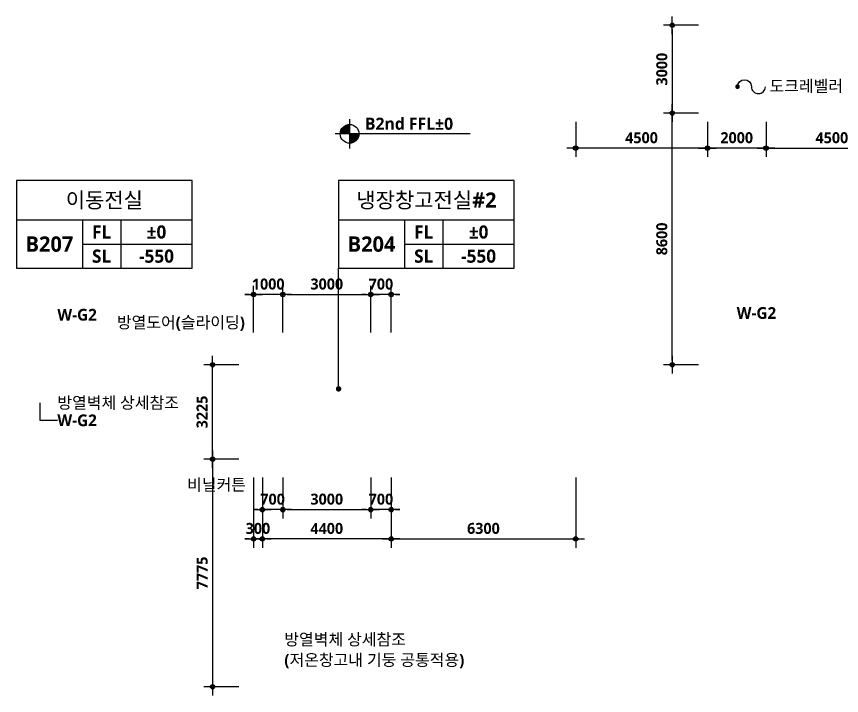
# Model space of a CAD drawing. Header units: millimetres. Extents: x -63924 to 190228206, y 0 to 456875599.
# Drawn here: x 109534 to 137708, y 49550 to 72750 of the extents above; entities that cross this region are included whole.
import ezdxf
from ezdxf.enums import TextEntityAlignment as Align

# ---------------------------------------------------------------- set-up
doc = ezdxf.new("R2010")
doc.units = ezdxf.units.MM
doc.header["$LTSCALE"] = 150
doc.header["$MEASUREMENT"] = 0
doc.header["$PDSIZE"] = -10
doc.layers.get('0').update_dxf_attribs({"linetype": 'CONTINUOUS'})
doc.layers.get('Defpoints').update_dxf_attribs({"color": 153, "linetype": 'CONTINUOUS'})
for name, color, linetype in [('A-ANNO-DIM', 4, 'CONTINUOUS'), ('A-ANNO-GRA1', 7, 'CONTINUOUS'), ('A-ANNO-LEAD', 4, 'CONTINUOUS'), ('A-ANNO-PONT', 7, 'CONTINUOUS'), ('A-ANNO-TEXT1', 7, 'CONTINUOUS'), ('A-ANNO-TEXT2', 3, 'CONTINUOUS')]:
    doc.layers.add(name, color=color, linetype=linetype)
doc.styles.add('2020음성 1차', font='')
doc.styles.add('SH_나눔', font='')
doc.styles.add('SH_대대리576', font='')
doc.styles.get('2020음성 1차').set_extended_font_data('NanumGothic', bold=True)
doc.styles.get('SH_나눔').set_extended_font_data('NanumGothic', bold=True)
doc.styles.get('SH_대대리576').set_extended_font_data('NanumGothic', bold=True)
doc.dimstyles.new('SHP300내부', dxfattribs={"dimscale": 150, "dimtxt": 2.5, "dimasz": 1, "dimexe": 2, "dimexo": 2, "dimgap": 1, "dimtad": 1, "dimdec": 0, "dimzin": 0, "dimdsep": 46, "dimtxsty": 'SH_대대리576', "dimblk": 'DIMDOT', "dimcen": 0.09, "dimclrd": 256, "dimclre": 256, "dimclrt": 3, "dimadec": 0, "dimazin": 1, "dimtfac": 1, "dimtdec": 0, "dimtix": 1, "dimtmove": 2, "dimatfit": 0, "dimldrblk": 'DIMDOT', "dimfxl": 1, "dimtolj": 1, "dimtzin": 0, "dimlwd": -1, "dimlwe": -1, "dimarcsym": 0})

# ---------------------------------------------------------------- blocks, each defined once
blk = doc.blocks.new('DIMDOT')
at = {"color": 0}
blk.add_line((-2, 0), (2, 0), dxfattribs=at)
for radius in [0.5, 0.25]:
    blk.add_circle((0, 0), radius, dxfattribs=at)
blk = doc.blocks.new('*D169')
at = {"layer": 'A-ANNO-DIM', "transparency": 16777216}
for p, q in [((133130, 69150), (133130, 67950)), ((135130, 69150), (135130, 67950)), ((134980, 68250), (133280, 68250))]:
    blk.add_line(p, q, dxfattribs=at)
at = {"layer": 'Defpoints', "color": 0, "transparency": 16777216}
for p in [(133130, 69450), (135130, 69450), (133130, 68250)]:
    blk.add_point(p, dxfattribs=at)
at = {"layer": 'A-ANNO-DIM', "linetype": 'ByBlock', "transparency": 16777216, "xscale": 150, "yscale": 150, "zscale": 150, "rotation": 180}
blk.add_blockref('DIMDOT', (133130, 68250), dxfattribs=at)
at = {"layer": 'A-ANNO-DIM', "linetype": 'ByBlock', "transparency": 16777216, "xscale": 150, "yscale": 150, "zscale": 150}
blk.add_blockref('DIMDOT', (135130, 68250), dxfattribs=at)
at = {"layer": 'A-ANNO-DIM', "color": 3, "transparency": 16777216, "insert": (134130, 68606), "char_height": 375, "attachment_point": 5, "style": 'SH_대대리576'}
blk.add_mtext('\\A1;2000', dxfattribs=at)
blk = doc.blocks.new('*D170')
at = {"layer": 'A-ANNO-DIM', "transparency": 16777216}
for p, q in [((135130, 69150), (135130, 67950)), ((139630, 69150), (139630, 67950)), ((135280, 68250), (139480, 68250))]:
    blk.add_line(p, q, dxfattribs=at)
at = {"layer": 'Defpoints', "color": 0, "transparency": 16777216}
for p in [(135130, 69450), (139630, 69450), (139630, 68250)]:
    blk.add_point(p, dxfattribs=at)
at = {"layer": 'A-ANNO-DIM', "linetype": 'ByBlock', "transparency": 16777216, "xscale": 150, "yscale": 150, "zscale": 150, "rotation": 180}
blk.add_blockref('DIMDOT', (135130, 68250), dxfattribs=at)
at = {"layer": 'A-ANNO-DIM', "linetype": 'ByBlock', "transparency": 16777216, "xscale": 150, "yscale": 150, "zscale": 150}
blk.add_blockref('DIMDOT', (139630, 68250), dxfattribs=at)
at = {"layer": 'A-ANNO-DIM', "color": 3, "transparency": 16777216, "insert": (137380, 68606), "char_height": 375, "attachment_point": 5, "style": 'SH_대대리576'}
blk.add_mtext('\\A1;4500', dxfattribs=at)
blk = doc.blocks.new('*D171')
at = {"layer": 'A-ANNO-DIM', "transparency": 16777216}
for p, q in [((132830, 72450), (131630, 72450)), ((131930, 72300), (131930, 69600)), ((132830, 69450), (131630, 69450))]:
    blk.add_line(p, q, dxfattribs=at)
at = {"layer": 'Defpoints', "color": 0, "transparency": 16777216}
for p in [(133130, 72450), (131930, 69450), (133130, 69450)]:
    blk.add_point(p, dxfattribs=at)
at = {"layer": 'A-ANNO-DIM', "linetype": 'ByBlock', "transparency": 16777216, "xscale": 150, "yscale": 150, "zscale": 150}
for p, rotation in [((131930, 72450), 90), ((131930, 69450), 270)]:
    blk.add_blockref('DIMDOT', p, dxfattribs=dict(at, rotation=rotation))
at = {"layer": 'A-ANNO-DIM', "color": 3, "transparency": 16777216, "insert": (131573, 70950), "char_height": 375, "attachment_point": 5, "rotation": 90, "style": 'SH_대대리576'}
blk.add_mtext('\\A1;3000', dxfattribs=at)
blk = doc.blocks.new('*D172')
at = {"layer": 'A-ANNO-DIM', "transparency": 16777216}
for p, q in [((128630, 69150), (128630, 67950)), ((133130, 69150), (133130, 67950)), ((132980, 68250), (128780, 68250))]:
    blk.add_line(p, q, dxfattribs=at)
at = {"layer": 'Defpoints', "color": 0, "transparency": 16777216}
for p in [(128630, 69450), (133130, 69450), (128630, 68250)]:
    blk.add_point(p, dxfattribs=at)
at = {"layer": 'A-ANNO-DIM', "linetype": 'ByBlock', "transparency": 16777216, "xscale": 150, "yscale": 150, "zscale": 150, "rotation": 180}
blk.add_blockref('DIMDOT', (128630, 68250), dxfattribs=at)
at = {"layer": 'A-ANNO-DIM', "linetype": 'ByBlock', "transparency": 16777216, "xscale": 150, "yscale": 150, "zscale": 150}
blk.add_blockref('DIMDOT', (133130, 68250), dxfattribs=at)
at = {"layer": 'A-ANNO-DIM', "color": 3, "transparency": 16777216, "insert": (130880, 68606), "char_height": 375, "attachment_point": 5, "style": 'SH_대대리576'}
blk.add_mtext('\\A1;4500', dxfattribs=at)
blk = doc.blocks.new('*D173')
at = {"layer": 'A-ANNO-DIM', "transparency": 16777216}
for p, q in [((132830, 69450), (131630, 69450)), ((131930, 61000), (131930, 69300)), ((132830, 60850), (131630, 60850))]:
    blk.add_line(p, q, dxfattribs=at)
at = {"layer": 'Defpoints', "color": 0, "transparency": 16777216}
for p in [(131930, 69450), (133130, 69450), (133130, 60850)]:
    blk.add_point(p, dxfattribs=at)
at = {"layer": 'A-ANNO-DIM', "linetype": 'ByBlock', "transparency": 16777216, "xscale": 150, "yscale": 150, "zscale": 150}
for p, rotation in [((131930, 69450), 90), ((131930, 60850), 270)]:
    blk.add_blockref('DIMDOT', p, dxfattribs=dict(at, rotation=rotation))
at = {"layer": 'A-ANNO-DIM', "color": 3, "transparency": 16777216, "insert": (131573, 65150), "char_height": 375, "attachment_point": 5, "rotation": 90, "style": 'SH_대대리576'}
blk.add_mtext('\\A1;8600', dxfattribs=at)
blk = doc.blocks.new('*D466')
at = {"layer": 'A-ANNO-DIM', "transparency": 16777216}
for p, q in [((117930, 57000), (117930, 54600)), ((122330, 57000), (122330, 54600)), ((122180, 54900), (118080, 54900))]:
    blk.add_line(p, q, dxfattribs=at)
at = {"layer": 'Defpoints', "color": 0, "transparency": 16777216}
for p in [(117930, 57300), (122330, 57300), (117930, 54900)]:
    blk.add_point(p, dxfattribs=at)
at = {"layer": 'A-ANNO-DIM', "linetype": 'ByBlock', "transparency": 16777216, "xscale": 150, "yscale": 150, "zscale": 150, "rotation": 180}
blk.add_blockref('DIMDOT', (117930, 54900), dxfattribs=at)
at = {"layer": 'A-ANNO-DIM', "linetype": 'ByBlock', "transparency": 16777216, "xscale": 150, "yscale": 150, "zscale": 150}
blk.add_blockref('DIMDOT', (122330, 54900), dxfattribs=at)
at = {"layer": 'A-ANNO-DIM', "color": 3, "transparency": 16777216, "insert": (120130, 55256), "char_height": 375, "attachment_point": 5, "style": '2020음성 1차'}
blk.add_mtext('\\A1;4400', dxfattribs=at)
blk = doc.blocks.new('*D467')
at = {"layer": 'A-ANNO-DIM', "transparency": 16777216}
for p, q in [((117930, 57000), (117930, 55600)), ((118630, 57000), (118630, 55600)), ((117780, 55900), (117630, 55900)), ((118630, 55900), (117930, 55900)), ((118780, 55900), (118930, 55900))]:
    blk.add_line(p, q, dxfattribs=at)
at = {"layer": 'Defpoints', "color": 0, "transparency": 16777216}
for p in [(117930, 57300), (118630, 57300), (117930, 55900)]:
    blk.add_point(p, dxfattribs=at)
at = {"layer": 'A-ANNO-DIM', "linetype": 'ByBlock', "transparency": 16777216, "xscale": 150, "yscale": 150, "zscale": 150}
blk.add_blockref('DIMDOT', (117930, 55900), dxfattribs=at)
at = {"layer": 'A-ANNO-DIM', "linetype": 'ByBlock', "transparency": 16777216, "xscale": 150, "yscale": 150, "zscale": 150, "rotation": 180}
blk.add_blockref('DIMDOT', (118630, 55900), dxfattribs=at)
at = {"layer": 'A-ANNO-DIM', "color": 3, "transparency": 16777216, "insert": (118280, 56256), "char_height": 375, "attachment_point": 5, "style": '2020음성 1차'}
blk.add_mtext('\\A1;700', dxfattribs=at)
blk = doc.blocks.new('*D468')
at = {"layer": 'A-ANNO-DIM', "transparency": 16777216}
for p, q in [((118630, 57000), (118630, 55600)), ((121630, 57000), (121630, 55600)), ((118780, 55900), (121480, 55900))]:
    blk.add_line(p, q, dxfattribs=at)
at = {"layer": 'Defpoints', "color": 0, "transparency": 16777216}
for p in [(118630, 57300), (121630, 57300), (121630, 55900)]:
    blk.add_point(p, dxfattribs=at)
at = {"layer": 'A-ANNO-DIM', "linetype": 'ByBlock', "transparency": 16777216, "xscale": 150, "yscale": 150, "zscale": 150, "rotation": 180}
blk.add_blockref('DIMDOT', (118630, 55900), dxfattribs=at)
at = {"layer": 'A-ANNO-DIM', "linetype": 'ByBlock', "transparency": 16777216, "xscale": 150, "yscale": 150, "zscale": 150}
blk.add_blockref('DIMDOT', (121630, 55900), dxfattribs=at)
at = {"layer": 'A-ANNO-DIM', "color": 3, "transparency": 16777216, "insert": (120130, 56257), "char_height": 375, "attachment_point": 5, "style": '2020음성 1차'}
blk.add_mtext('\\A1;3000', dxfattribs=at)
blk = doc.blocks.new('*D469')
at = {"layer": 'A-ANNO-DIM', "transparency": 16777216}
for p, q in [((121630, 57000), (121630, 55600)), ((122330, 57000), (122330, 55600)), ((121480, 55900), (121330, 55900)), ((122330, 55900), (121630, 55900)), ((122480, 55900), (122630, 55900))]:
    blk.add_line(p, q, dxfattribs=at)
at = {"layer": 'Defpoints', "color": 0, "transparency": 16777216}
for p in [(121630, 57300), (122330, 57300), (121630, 55900)]:
    blk.add_point(p, dxfattribs=at)
at = {"layer": 'A-ANNO-DIM', "linetype": 'ByBlock', "transparency": 16777216, "xscale": 150, "yscale": 150, "zscale": 150}
blk.add_blockref('DIMDOT', (121630, 55900), dxfattribs=at)
at = {"layer": 'A-ANNO-DIM', "linetype": 'ByBlock', "transparency": 16777216, "xscale": 150, "yscale": 150, "zscale": 150, "rotation": 180}
blk.add_blockref('DIMDOT', (122330, 55900), dxfattribs=at)
at = {"layer": 'A-ANNO-DIM', "color": 3, "transparency": 16777216, "insert": (121980, 56256), "char_height": 375, "attachment_point": 5, "style": '2020음성 1차'}
blk.add_mtext('\\A1;700', dxfattribs=at)
blk = doc.blocks.new('*D470')
at = {"layer": 'A-ANNO-DIM', "transparency": 16777216}
for p, q in [((117630, 57000), (117630, 54600)), ((117930, 57000), (117930, 54600)), ((117480, 54900), (117330, 54900)), ((117630, 54900), (117930, 54900)), ((118080, 54900), (118230, 54900))]:
    blk.add_line(p, q, dxfattribs=at)
at = {"layer": 'Defpoints', "color": 0, "transparency": 16777216}
for p in [(117630, 57300), (117930, 57300), (117930, 54900)]:
    blk.add_point(p, dxfattribs=at)
at = {"layer": 'A-ANNO-DIM', "linetype": 'ByBlock', "transparency": 16777216, "xscale": 150, "yscale": 150, "zscale": 150}
blk.add_blockref('DIMDOT', (117630, 54900), dxfattribs=at)
at = {"layer": 'A-ANNO-DIM', "linetype": 'ByBlock', "transparency": 16777216, "xscale": 150, "yscale": 150, "zscale": 150, "rotation": 180}
blk.add_blockref('DIMDOT', (117930, 54900), dxfattribs=at)
at = {"layer": 'A-ANNO-DIM', "color": 3, "transparency": 16777216, "insert": (117780, 55257), "char_height": 375, "attachment_point": 5, "style": '2020음성 1차'}
blk.add_mtext('\\A1;300', dxfattribs=at)
blk = doc.blocks.new('*D471')
at = {"layer": 'A-ANNO-DIM', "transparency": 16777216}
for p, q in [((122330, 57000), (122330, 54600)), ((128630, 57000), (128630, 54600)), ((122480, 54900), (128480, 54900))]:
    blk.add_line(p, q, dxfattribs=at)
at = {"layer": 'Defpoints', "color": 0, "transparency": 16777216}
for p in [(122330, 57300), (128630, 57300), (128630, 54900)]:
    blk.add_point(p, dxfattribs=at)
at = {"layer": 'A-ANNO-DIM', "linetype": 'ByBlock', "transparency": 16777216, "xscale": 150, "yscale": 150, "zscale": 150, "rotation": 180}
blk.add_blockref('DIMDOT', (122330, 54900), dxfattribs=at)
at = {"layer": 'A-ANNO-DIM', "linetype": 'ByBlock', "transparency": 16777216, "xscale": 150, "yscale": 150, "zscale": 150}
blk.add_blockref('DIMDOT', (128630, 54900), dxfattribs=at)
at = {"layer": 'A-ANNO-DIM', "color": 3, "transparency": 16777216, "insert": (125480, 55257), "char_height": 375, "attachment_point": 5, "style": '2020음성 1차'}
blk.add_mtext('\\A1;6300', dxfattribs=at)
blk = doc.blocks.new('*D480')
at = {"layer": 'A-ANNO-DIM', "transparency": 16777216}
for p, q in [((117130, 60850), (115930, 60850)), ((116230, 57775), (116230, 60700)), ((117130, 57625), (115930, 57625))]:
    blk.add_line(p, q, dxfattribs=at)
at = {"layer": 'Defpoints', "color": 0, "transparency": 16777216}
for p in [(116230, 60850), (117430, 60850), (117430, 57625)]:
    blk.add_point(p, dxfattribs=at)
at = {"layer": 'A-ANNO-DIM', "linetype": 'ByBlock', "transparency": 16777216, "xscale": 150, "yscale": 150, "zscale": 150}
for p, rotation in [((116230, 60850), 90), ((116230, 57625), 270)]:
    blk.add_blockref('DIMDOT', p, dxfattribs=dict(at, rotation=rotation))
at = {"layer": 'A-ANNO-DIM', "color": 3, "transparency": 16777216, "insert": (115873, 59237), "char_height": 375, "attachment_point": 5, "rotation": 90, "style": '2020음성 1차'}
blk.add_mtext('\\A1;3225', dxfattribs=at)
blk = doc.blocks.new('*D481')
at = {"layer": 'A-ANNO-DIM', "transparency": 16777216}
for p, q in [((117130, 57625), (115930, 57625)), ((116230, 57475), (116230, 50000)), ((117130, 49850), (115930, 49850))]:
    blk.add_line(p, q, dxfattribs=at)
at = {"layer": 'Defpoints', "color": 0, "transparency": 16777216}
for p in [(117430, 57625), (116230, 49850), (117430, 49850)]:
    blk.add_point(p, dxfattribs=at)
at = {"layer": 'A-ANNO-DIM', "linetype": 'ByBlock', "transparency": 16777216, "xscale": 150, "yscale": 150, "zscale": 150}
for p, rotation in [((116230, 57625), 90), ((116230, 49850), 270)]:
    blk.add_blockref('DIMDOT', p, dxfattribs=dict(at, rotation=rotation))
at = {"layer": 'A-ANNO-DIM', "color": 3, "transparency": 16777216, "insert": (115875, 53737), "char_height": 375, "attachment_point": 5, "rotation": 90, "style": '2020음성 1차'}
blk.add_mtext('\\A1;7775', dxfattribs=at)
blk = doc.blocks.new('*D486')
at = {"layer": 'A-ANNO-DIM', "transparency": 16777216}
for p, q in [((121630, 61950), (121630, 63550)), ((122330, 61950), (122330, 63550)), ((121480, 63250), (121330, 63250)), ((122330, 63250), (121630, 63250)), ((122480, 63250), (122630, 63250))]:
    blk.add_line(p, q, dxfattribs=at)
at = {"layer": 'Defpoints', "color": 0, "transparency": 16777216}
for p in [(121630, 63250), (121630, 61650), (122330, 61650)]:
    blk.add_point(p, dxfattribs=at)
at = {"layer": 'A-ANNO-DIM', "linetype": 'ByBlock', "transparency": 16777216, "xscale": 150, "yscale": 150, "zscale": 150}
blk.add_blockref('DIMDOT', (121630, 63250), dxfattribs=at)
at = {"layer": 'A-ANNO-DIM', "linetype": 'ByBlock', "transparency": 16777216, "xscale": 150, "yscale": 150, "zscale": 150, "rotation": 180}
blk.add_blockref('DIMDOT', (122330, 63250), dxfattribs=at)
at = {"layer": 'A-ANNO-DIM', "color": 3, "transparency": 16777216, "insert": (121980, 63606), "char_height": 375, "attachment_point": 5, "style": 'SH_대대리576'}
blk.add_mtext('\\A1;700', dxfattribs=at)
blk = doc.blocks.new('*D487')
at = {"layer": 'A-ANNO-DIM', "transparency": 16777216}
for p, q in [((118630, 61950), (118630, 63550)), ((121630, 61950), (121630, 63550)), ((118780, 63250), (121480, 63250))]:
    blk.add_line(p, q, dxfattribs=at)
at = {"layer": 'Defpoints', "color": 0, "transparency": 16777216}
for p in [(121630, 63250), (118630, 61650), (121630, 61650)]:
    blk.add_point(p, dxfattribs=at)
at = {"layer": 'A-ANNO-DIM', "linetype": 'ByBlock', "transparency": 16777216, "xscale": 150, "yscale": 150, "zscale": 150, "rotation": 180}
blk.add_blockref('DIMDOT', (118630, 63250), dxfattribs=at)
at = {"layer": 'A-ANNO-DIM', "linetype": 'ByBlock', "transparency": 16777216, "xscale": 150, "yscale": 150, "zscale": 150}
blk.add_blockref('DIMDOT', (121630, 63250), dxfattribs=at)
at = {"layer": 'A-ANNO-DIM', "color": 3, "transparency": 16777216, "insert": (120130, 63607), "char_height": 375, "attachment_point": 5, "style": 'SH_대대리576'}
blk.add_mtext('\\A1;3000', dxfattribs=at)
blk = doc.blocks.new('*D488')
at = {"layer": 'A-ANNO-DIM', "transparency": 16777216}
for p, q in [((117630, 61950), (117630, 63550)), ((118630, 61950), (118630, 63550)), ((117480, 63250), (117330, 63250)), ((118630, 63250), (117630, 63250)), ((118780, 63250), (118930, 63250))]:
    blk.add_line(p, q, dxfattribs=at)
at = {"layer": 'Defpoints', "color": 0, "transparency": 16777216}
for p in [(117630, 63250), (117630, 61650), (118630, 61650)]:
    blk.add_point(p, dxfattribs=at)
at = {"layer": 'A-ANNO-DIM', "linetype": 'ByBlock', "transparency": 16777216, "xscale": 150, "yscale": 150, "zscale": 150}
blk.add_blockref('DIMDOT', (117630, 63250), dxfattribs=at)
at = {"layer": 'A-ANNO-DIM', "linetype": 'ByBlock', "transparency": 16777216, "xscale": 150, "yscale": 150, "zscale": 150, "rotation": 180}
blk.add_blockref('DIMDOT', (118630, 63250), dxfattribs=at)
at = {"layer": 'A-ANNO-DIM', "color": 3, "transparency": 16777216, "insert": (118130, 63606), "char_height": 375, "attachment_point": 5, "style": 'SH_대대리576'}
blk.add_mtext('\\A1;1000', dxfattribs=at)
blk = doc.blocks.new('G$CF757CB8B')
at = {"layer": 'A-ANNO-PONT'}
for points in [[(1814, 2981, 0.4142136), (648, 1814), (1814, 1814)], [(1814, 648, 0.4142136), (2981, 1814), (1814, 1814)]]:
    blk.add_hatch(color=256, dxfattribs=at).paths.add_polyline_path(points)
for p, q in [((1814, 3629), (1814, 0)), ((16728, 1814), (0, 1814))]:
    blk.add_line(p, q, dxfattribs=at)
blk.add_circle((1814, 1814), 1166, dxfattribs=at)
at = {"style": 'SH_대대리576'}
blk.add_attdef('레벨', (3696, 2314), '', height=1500, dxfattribs=at)
blk = doc.blocks.new('G$C9D92D8A7')
at = {"layer": 'A-ANNO-GRA1'}
for p, q in [((0, 11), (40, 11)), ((15, 11), (15, 0)), ((23.75, 11), (23.75, 0)), ((15, 5.5), (40, 5.5))]:
    blk.add_line(p, q, dxfattribs=at)
blk.add_lwpolyline([(0, 20), (0, 0), (40, 0), (40, 20)], close=True, dxfattribs=at)
at = {"style": '2020음성 1차'}
for tag, height, p in [('실명', 3.5, (20, 15.5)), ('마감레벨', 3, (31.875, 8.25)), ('실번호', 3.5, (7.5, 5.5)), ('구조레벨', 3, (31.875, 2.75))]:
    blk.add_attdef(tag, text='', height=height, dxfattribs=at).set_placement(p, align=Align.MIDDLE_CENTER)
at = {"layer": 'A-ANNO-TEXT1', "style": 'SH_나눔'}
for s, p in [('FL', (19.375, 8.25)), ('SL', (19.375, 2.75))]:
    blk.add_text(s, height=3, dxfattribs=at).set_placement(p, align=Align.MIDDLE)

msp = doc.modelspace()

# ---------------------------------------------------------------- linework, layer by layer
msp.add_lwpolyline([(120533.8, 60027.2), (120533.8, 64150)])
at = {"const_width": 93.8}
msp.add_lwpolyline([(120533.8, 59980.4, 1), (120533.8, 60074.1, 1)], format="xyb", close=True, dxfattribs=at)
at = {"layer": 'A-ANNO-LEAD'}
for points, format in [([(134157.2, 70352, -1), (134633.4, 70352, 0.4142136), (134871.5, 70113.9, 0.4142136), (135109.6, 70352, 0.4142136)], "xyb"), ([(110330, 61350.9, 0, 83.3, 0), (110330, 61600.9, 0, 0, 0), (110330, 62560.1, 0, 0, 0), (110930, 62560.1, 0, 0, 0)], "xyseb"), ([(133530, 61410, 0, 83.3, 0), (133530, 61660, 0, 0, 0), (133530, 62619.2, 0, 0, 0), (134130, 62619.2, 0, 0, 0)], "xyseb"), ([(119321.5, 61424.8, 0, 83.3, 0), (119196.5, 61641.3, 0, 0, 0), (118817.5, 62297.8, 0, 0, 0), (117332.7, 62297.8, 0, 0, 0)], "xyseb"), ([(110330, 60761.8, 0, 83.3, 0), (110330, 60511.8, 0, 0, 0), (110330, 59552.7, 0, 0, 0), (110930, 59552.7, 0, 0, 0)], "xyseb"), ([(119530, 57625, 0, 83.3, 0), (119405, 57408.5, 0, 0, 0), (119026, 56752, 0, 0, 0), (117541.2, 56752, 0, 0, 0)], "xyseb"), ([(117680, 50373.4, 0, 83.3, 0), (117805, 50589.9, 0, 0, 0), (118310.3, 51465.2, 0, 0, 0), (118681.5, 51465.2, 0, 0, 0)], "xyseb")]:
    msp.add_lwpolyline(points, format=format, dxfattribs=at)
at = {"layer": 'A-ANNO-LEAD', "const_width": 79.4}
msp.add_lwpolyline([(134117.6, 70352, 1), (134196.9, 70352, 1)], format="xyb", close=True, dxfattribs=at)
at = {"layer": 'A-ANNO-LEAD'}
msp.add_lwpolyline([(110330, 59552.7), (110330, 58952.7), (110930, 58952.7)], dxfattribs=at)

# ---------------------------------------------------------------- block references
ref = msp.add_blockref('G$CF757CB8B', (120411.8, 68241.8), dxfattribs=dict(xscale=0.2755731922390698, yscale=0.2755731922390698, zscale=0.2755731922390698))
ref.add_attrib('레벨', 'B2nd FFL%%P0', (121430.3, 68879.6, -28384), dxfattribs={"height": 413.36, "style": 'SH_대대리576'})
at = {"layer": 'A-ANNO-TEXT1'}
ref = msp.add_blockref('G$C9D92D8A7', (109533.8, 64150), dxfattribs=dict(at, xscale=150, yscale=150, zscale=150))
ref.add_attrib('실명', '이동전실', dxfattribs={"layer": 'A-ANNO-TEXT2', "height": 525, "style": '2020음성 1차'}).set_placement((112533.8, 66475, 309000), align=Align.MIDDLE_CENTER)
ref.add_attrib('실번호', 'B207', dxfattribs={"layer": 'A-ANNO-TEXT2', "height": 525, "style": '2020음성 1차'}).set_placement((110658.8, 64975, 309000), align=Align.MIDDLE_CENTER)
ref.add_attrib('마감레벨', '%%p0', dxfattribs={"height": 450, "style": '2020음성 1차'}).set_placement((114315.1, 65387.5, 309000), align=Align.MIDDLE_CENTER)
ref.add_attrib('구조레벨', '-550', dxfattribs={"height": 450, "style": '2020음성 1차'}).set_placement((114315.1, 64562.5, 309000), align=Align.MIDDLE_CENTER)
ref = msp.add_blockref('G$C9D92D8A7', (120533.8, 64150), dxfattribs=dict(at, xscale=150, yscale=150, zscale=150))
ref.add_attrib('실명', '냉장창고전실#2', dxfattribs={"layer": 'A-ANNO-TEXT2', "height": 525, "style": '2020음성 1차'}).set_placement((123533.8, 66475, 206000), align=Align.MIDDLE_CENTER)
ref.add_attrib('실번호', 'B204', dxfattribs={"layer": 'A-ANNO-TEXT2', "height": 525, "style": '2020음성 1차'}).set_placement((121658.8, 64975, 206000), align=Align.MIDDLE_CENTER)
ref.add_attrib('마감레벨', '%%p0', dxfattribs={"height": 450, "style": '2020음성 1차'}).set_placement((125315.1, 65387.5, 206000), align=Align.MIDDLE_CENTER)
ref.add_attrib('구조레벨', '-550', dxfattribs={"height": 450, "style": '2020음성 1차'}).set_placement((125315.1, 64562.5, 206000), align=Align.MIDDLE_CENTER)

# ---------------------------------------------------------------- texts
at = {"layer": 'A-ANNO-TEXT1', "style": '2020음성 1차'}
msp.add_text(' 도크레벨러', height=400, dxfattribs=at).set_placement((135113.9, 70174.2))
for s, p in [('W-G2', (110930, 62560.1)), ('W-G2', (134130, 62619.2)), ('방열벽체 상세참조', (110930, 59552.7)), ('W-G2', (110930, 58952.7)), ('비닐커튼', (115361.7, 56752)), ('방열벽체 상세참조', (118681.5, 51465.2)), ('(저온창고내 기둥 공통적용)', (118681.5, 50765.2))]:
    msp.add_text(s, height=400, dxfattribs=at).set_placement(p, align=Align.MIDDLE_LEFT)
msp.add_text('방열도어(슬라이딩)', height=400, dxfattribs=at).set_placement((117332.7, 62297.8), align=Align.MIDDLE_RIGHT)

# ---------------------------------------------------------------- dimensions: what is measured, and where the dimension line sits
at = {"layer": 'A-ANNO-DIM'}
for base, p1, p2, angle, picture, middle in [((131930, 69450), (133130, 72450), (133130, 69450), 90, '*D171', (131573.1, 70950)), ((131930, 69450), (133130, 60850), (133130, 69450), 270, '*D173', (131573.1, 65150)), ((139630, 68250), (135130, 69450), (139630, 69450), 180, '*D170', (137380, 68606.1)), ((117630, 63250), (118630, 61650), (117630, 61650), 0, '*D488', (118130, 63605.6)), ((121630, 63250), (118630, 61650), (121630, 61650), 180, '*D487', (120130, 63606.9)), ((121630, 63250), (122330, 61650), (121630, 61650), 0, '*D486', (121980, 63605.6))]:
    dim = msp.add_linear_dim(base=base, p1=p1, p2=p2, angle=angle, dimstyle='SHP300내부', dxfattribs=at)
    dim.commit()
    dim.dimension.update_dxf_attribs({"geometry": picture, "text_midpoint": middle})
for base, p1, p2, picture, middle in [((128630, 68250), (133130, 69450), (128630, 69450), '*D172', (130880, 68606.1)), ((133130, 68250), (135130, 69450), (133130, 69450), '*D169', (134130, 68606.1))]:
    dim = msp.add_linear_dim(base=base, p1=p1, p2=p2, dimstyle='SHP300내부', dxfattribs=at)
    dim.commit()
    dim.dimension.update_dxf_attribs({"geometry": picture, "text_midpoint": middle})
for base, p1, p2, angle, picture, middle in [((116230, 60850), (117430, 57625), (117430, 60850), 90, '*D480', (115873.1, 59237.5)), ((116230, 49850), (117430, 57625), (117430, 49850), 270, '*D481', (115875.5, 53737.5)), ((117930, 54900), (117630, 57300), (117930, 57300), 0, '*D470', (117780, 55256.9)), ((117930, 54900), (122330, 57300), (117930, 57300), 180, '*D466', (120130, 55255.6)), ((121630, 55900), (118630, 57300), (121630, 57300), 180, '*D468', (120130, 56256.9)), ((128630, 54900), (122330, 57300), (128630, 57300), 0, '*D471', (125480, 55256.9))]:
    dim = msp.add_linear_dim(base=base, p1=p1, p2=p2, angle=angle, dimstyle='SHP300내부', override={"dimtxsty": '2020음성 1차', "dimldrblk": 'DIMDOT'}, dxfattribs=at)
    dim.commit()
    dim.dimension.update_dxf_attribs({"geometry": picture, "text_midpoint": middle})
for base, p1, p2, picture, middle in [((117930, 55900), (118630, 57300), (117930, 57300), '*D467', (118280, 56255.6)), ((121630, 55900), (122330, 57300), (121630, 57300), '*D469', (121980, 56255.6))]:
    dim = msp.add_linear_dim(base=base, p1=p1, p2=p2, dimstyle='SHP300내부', override={"dimtxsty": '2020음성 1차', "dimldrblk": 'DIMDOT'}, dxfattribs=at)
    dim.commit()
    dim.dimension.update_dxf_attribs({"geometry": picture, "text_midpoint": middle})

doc.saveas('drawing.dxf')
